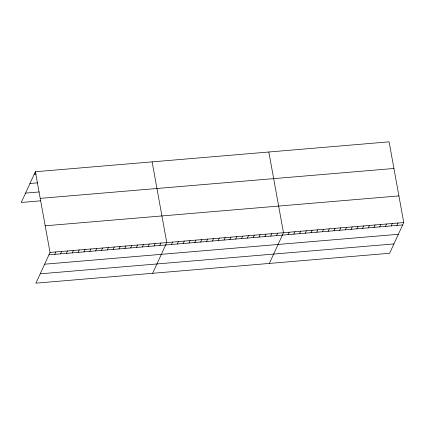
<?xml version="1.0" encoding="UTF-8"?>
<svg xmlns="http://www.w3.org/2000/svg" width="425" height="425" viewBox="0 0 425 425"><rect width="100%" height="100%" fill="white"/><g stroke="black" fill="none" stroke-linecap="round" stroke-linejoin="round"><path stroke-width="0.64" d="M35.381 171.732L50.038 252.434L35.907 283.162L389.619 253.268L403.75 222.541L389.093 141.838L35.381 171.732L21.25 202.459L40.704 200.812M54.767 254.352L55.877 251.945M60.605 253.858L61.71 251.451M66.438 253.364L67.548 250.957M72.277 252.875L73.382 250.463M78.11 252.381L79.22 249.969M83.948 251.887L85.058 249.475M89.787 251.393L90.892 248.986M95.62 250.899L96.73 248.492M101.458 250.405L102.563 247.998M107.291 249.916L108.402 247.504M113.13 249.422L114.24 247.01M118.968 248.928L120.073 246.516M124.801 248.434L125.912 246.022M130.64 247.94L131.745 245.533M136.473 247.446L137.583 245.039M142.311 246.952L143.416 244.545M148.144 246.463L149.255 244.051M153.983 245.969L155.093 243.557M159.821 245.475L160.926 243.063M152.633 273.296L166.765 242.574L152.107 161.867M171.493 244.487L172.598 242.08M177.326 243.992L178.436 241.586M183.164 243.504L184.275 241.092M189.003 243.01L190.108 240.598M194.836 242.516L195.946 240.104M200.674 242.022L201.779 239.61M206.508 241.528L207.618 239.121M212.346 241.033L213.451 238.627M218.179 240.539L219.289 238.133M224.018 240.051L225.128 237.639M229.856 239.557L230.961 237.145M235.689 239.062L236.799 236.651M241.528 238.568L242.633 236.162M247.361 238.074L248.471 235.668M253.199 237.58L254.309 235.174M259.038 237.092L260.142 234.68M264.871 236.597L265.981 234.186M270.709 236.103L271.814 233.692M276.542 235.609L277.652 233.203M269.354 263.431L283.486 232.709L268.828 152.001M288.108 234.632L289.212 232.225M293.834 234.148L294.939 231.737M299.561 233.665L300.666 231.253M305.288 233.182L306.393 230.77M311.015 232.698L312.12 230.286M316.742 232.215L317.847 229.803M322.469 231.726L323.574 229.319M328.196 231.242L329.301 228.836M333.922 230.759L335.027 228.352M339.649 230.276L340.754 227.869M345.376 229.792L346.481 227.386M351.103 229.309L352.208 226.897M356.83 228.825L357.935 226.413M362.557 228.342L363.662 225.93M368.284 227.858L369.389 225.447M374.011 227.375L375.116 224.963M379.732 226.886L380.842 224.48M385.459 226.403L386.569 223.996M391.186 225.919L392.296 223.513M396.913 225.436L398.023 223.029M34.271 174.144L36.221 173.979M29.973 183.488L37.756 182.83M25.548 193.115L39.164 191.962M40.221 198.363L393.927 168.47M45.204 225.803L398.916 195.909M50.038 252.434L403.75 222.541M48.933 254.846L402.64 224.952M44.636 264.191L398.342 234.297M40.205 273.817L393.917 243.923"/></g></svg>
